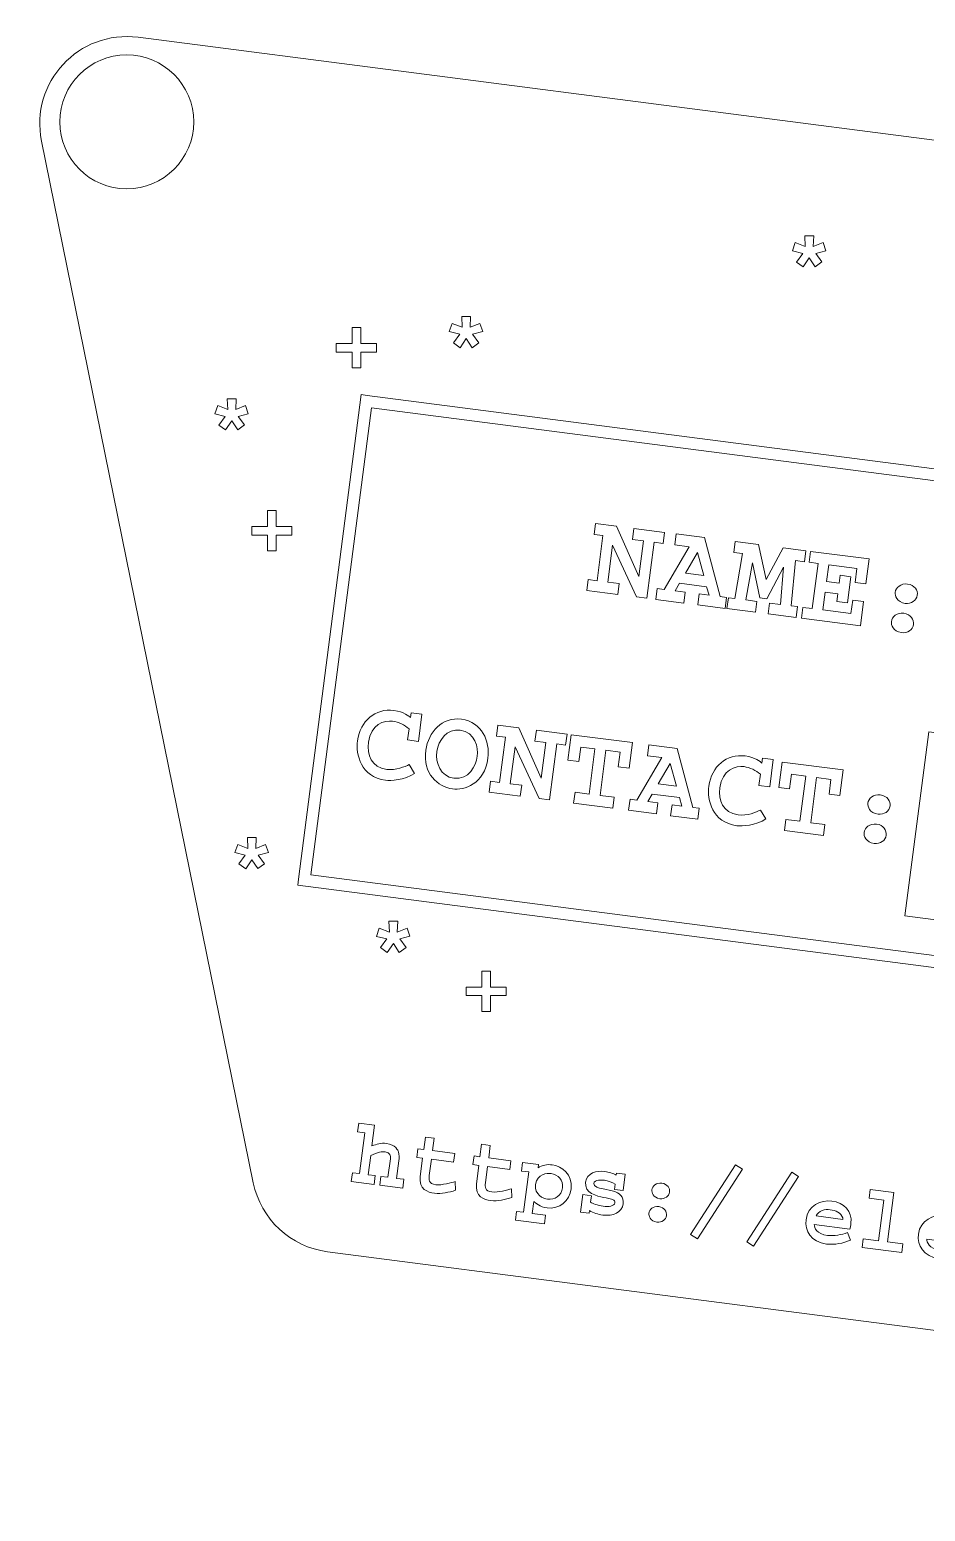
# Model space of a CAD drawing. Header units: millimetres. Extents: x 4.8 to 75.2, y -62.3 to -18.
# Drawn here: x 4.82 to 31.58, y -62.27 to -18 of the extents above; entities that cross this region are included whole.
import ezdxf

# ---------------------------------------------------------------- set-up
doc = ezdxf.new("R2010")
doc.units = ezdxf.units.MM
doc.header["$MEASUREMENT"] = 0
for name, color, linetype, lineweight in [('board', 7, 'Continuous', 0), ('metal', 7, 'Continuous', 0), ('white', 7, 'Continuous', 0)]:
    doc.layers.add(name, color=color, linetype=linetype, lineweight=lineweight)

# ---------------------------------------------------------------- blocks, each defined once
blk = doc.blocks.new('Block_0')
at = {"layer": 'white', "color": 250, "lineweight": 5, "true_color": 0x231f20}
for points, knots in [([(15.281, -52.521), (15.281, -52.521), (15.315, -52.261), (15.315, -52.261), (15.315, -52.261), (15.528, -52.288), (15.528, -52.288), (15.528, -52.288), (15.599, -51.74), (15.599, -51.74), (15.611, -51.648), (15.589, -51.551), (15.444, -51.532), (15.368, -51.522), (15.22, -51.529), (15.011, -51.641), (15.011, -51.641), (14.938, -52.212), (14.938, -52.212), (14.938, -52.212), (15.147, -52.239), (15.147, -52.239), (15.147, -52.239), (15.114, -52.499), (15.114, -52.499), (15.114, -52.499), (14.431, -52.411), (14.431, -52.411), (14.431, -52.411), (14.465, -52.151), (14.465, -52.151), (14.465, -52.151), (14.68, -52.179), (14.68, -52.179), (14.68, -52.179), (14.838, -50.962), (14.838, -50.962), (14.838, -50.962), (14.622, -50.934), (14.622, -50.934), (14.622, -50.934), (14.656, -50.674), (14.656, -50.674), (14.656, -50.674), (15.129, -50.735), (15.129, -50.735), (15.129, -50.735), (15.049, -51.353), (15.049, -51.353), (15.187, -51.297), (15.32, -51.254), (15.48, -51.275), (15.762, -51.311), (15.827, -51.493), (15.839, -51.532), (15.865, -51.615), (15.865, -51.703), (15.854, -51.793), (15.854, -51.793), (15.785, -52.322), (15.785, -52.322), (15.785, -52.322), (16.001, -52.349), (16.001, -52.349), (16.001, -52.349), (15.967, -52.61), (15.967, -52.61), (15.967, -52.61), (15.281, -52.521), (15.281, -52.521)], [0, 0, 0, 0, 1, 1, 1, 2, 2, 2, 3, 3, 3, 4, 4, 4, 5, 5, 5, 6, 6, 6, 7, 7, 7, 8, 8, 8, 9, 9, 9, 10, 10, 10, 11, 11, 11, 12, 12, 12, 13, 13, 13, 14, 14, 14, 15, 15, 15, 16, 16, 16, 17, 17, 17, 18, 18, 18, 19, 19, 19, 20, 20, 20, 21, 21, 21, 22, 22, 22, 23, 23, 23, 23]), ([(16.917, -52.766), (16.722, -52.741), (16.443, -52.648), (16.493, -52.265), (16.493, -52.265), (16.564, -51.717), (16.564, -51.717), (16.564, -51.717), (16.388, -51.694), (16.388, -51.694), (16.388, -51.694), (16.421, -51.434), (16.421, -51.434), (16.421, -51.434), (16.597, -51.457), (16.597, -51.457), (16.597, -51.457), (16.646, -51.085), (16.646, -51.085), (16.646, -51.085), (16.906, -51.118), (16.906, -51.118), (16.906, -51.118), (16.858, -51.49), (16.858, -51.49), (16.858, -51.49), (17.524, -51.576), (17.524, -51.576), (17.524, -51.576), (17.49, -51.837), (17.49, -51.837), (17.49, -51.837), (16.824, -51.75), (16.824, -51.75), (16.824, -51.75), (16.761, -52.237), (16.761, -52.237), (16.746, -52.357), (16.744, -52.482), (16.953, -52.509), (17.135, -52.533), (17.431, -52.446), (17.538, -52.415), (17.538, -52.415), (17.549, -52.677), (17.549, -52.677), (17.357, -52.732), (17.13, -52.794), (16.917, -52.766)], [0, 0, 0, 0, 1, 1, 1, 2, 2, 2, 3, 3, 3, 4, 4, 4, 5, 5, 5, 6, 6, 6, 7, 7, 7, 8, 8, 8, 9, 9, 9, 10, 10, 10, 11, 11, 11, 12, 12, 12, 13, 13, 13, 14, 14, 14, 15, 15, 15, 16, 16, 16, 16]), ([(18.597, -52.984), (18.401, -52.959), (18.123, -52.865), (18.172, -52.482), (18.172, -52.482), (18.243, -51.934), (18.243, -51.934), (18.243, -51.934), (18.067, -51.911), (18.067, -51.911), (18.067, -51.911), (18.101, -51.651), (18.101, -51.651), (18.101, -51.651), (18.277, -51.674), (18.277, -51.674), (18.277, -51.674), (18.325, -51.302), (18.325, -51.302), (18.325, -51.302), (18.585, -51.336), (18.585, -51.336), (18.585, -51.336), (18.537, -51.708), (18.537, -51.708), (18.537, -51.708), (19.203, -51.794), (19.203, -51.794), (19.203, -51.794), (19.169, -52.054), (19.169, -52.054), (19.169, -52.054), (18.504, -51.968), (18.504, -51.968), (18.504, -51.968), (18.441, -52.455), (18.441, -52.455), (18.425, -52.575), (18.423, -52.7), (18.633, -52.727), (18.814, -52.75), (19.11, -52.664), (19.217, -52.632), (19.217, -52.632), (19.228, -52.895), (19.228, -52.895), (19.036, -52.95), (18.81, -53.011), (18.597, -52.984)], [0, 0, 0, 0, 1, 1, 1, 2, 2, 2, 3, 3, 3, 4, 4, 4, 5, 5, 5, 6, 6, 6, 7, 7, 7, 8, 8, 8, 9, 9, 9, 10, 10, 10, 11, 11, 11, 12, 12, 12, 13, 13, 13, 14, 14, 14, 15, 15, 15, 16, 16, 16, 16]), ([(20.282, -53.202), (20.066, -53.174), (19.933, -53.057), (19.883, -53.008), (19.883, -53.008), (19.837, -53.366), (19.837, -53.366), (19.837, -53.366), (20.234, -53.418), (20.234, -53.418), (20.234, -53.418), (20.2, -53.678), (20.2, -53.678), (20.2, -53.678), (19.333, -53.565), (19.333, -53.565), (19.333, -53.565), (19.367, -53.306), (19.367, -53.306), (19.367, -53.306), (19.579, -53.333), (19.579, -53.333), (19.579, -53.333), (19.735, -52.13), (19.735, -52.13), (19.735, -52.13), (19.517, -52.102), (19.517, -52.102), (19.517, -52.102), (19.55, -51.842), (19.55, -51.842), (19.55, -51.842), (20.026, -51.903), (20.026, -51.903), (20.026, -51.903), (20.013, -52.001), (20.013, -52.001), (20.131, -51.925), (20.288, -51.897), (20.436, -51.916), (20.708, -51.952), (21.058, -52.193), (21.001, -52.633), (20.954, -52.993), (20.651, -53.25), (20.282, -53.202)], [0, 0, 0, 0, 1, 1, 1, 2, 2, 2, 3, 3, 3, 4, 4, 4, 5, 5, 5, 6, 6, 6, 7, 7, 7, 8, 8, 8, 9, 9, 9, 10, 10, 10, 11, 11, 11, 12, 12, 12, 13, 13, 13, 14, 14, 14, 15, 15, 15, 15]), ([(20.4, -52.177), (20.288, -52.162), (19.978, -52.178), (19.937, -52.5), (19.896, -52.814), (20.175, -52.927), (20.298, -52.942), (20.502, -52.969), (20.713, -52.837), (20.743, -52.605), (20.774, -52.362), (20.607, -52.203), (20.4, -52.177)], [0, 0, 0, 0, 1, 1, 1, 2, 2, 2, 3, 3, 3, 4, 4, 4, 4]), ([(21.942, -53.417), (21.799, -53.398), (21.661, -53.346), (21.547, -53.283), (21.547, -53.283), (21.536, -53.364), (21.536, -53.364), (21.536, -53.364), (21.279, -53.331), (21.279, -53.331), (21.279, -53.331), (21.347, -52.805), (21.347, -52.805), (21.347, -52.805), (21.604, -52.838), (21.604, -52.838), (21.604, -52.838), (21.579, -53.034), (21.579, -53.034), (21.645, -53.068), (21.776, -53.131), (21.961, -53.155), (22.109, -53.174), (22.292, -53.149), (22.304, -53.054), (22.308, -53.023), (22.303, -52.994), (22.275, -52.974), (22.194, -52.915), (22.069, -52.913), (21.97, -52.891), (21.776, -52.849), (21.388, -52.77), (21.432, -52.432), (21.468, -52.155), (21.761, -52.085), (22.005, -52.117), (22.128, -52.132), (22.253, -52.175), (22.349, -52.226), (22.349, -52.226), (22.357, -52.162), (22.357, -52.162), (22.357, -52.162), (22.614, -52.195), (22.614, -52.195), (22.614, -52.195), (22.551, -52.682), (22.551, -52.682), (22.551, -52.682), (22.294, -52.649), (22.294, -52.649), (22.294, -52.649), (22.314, -52.492), (22.314, -52.492), (22.228, -52.435), (22.108, -52.394), (21.993, -52.379), (21.931, -52.372), (21.692, -52.355), (21.677, -52.47), (21.664, -52.573), (21.849, -52.614), (21.916, -52.628), (21.916, -52.628), (22.262, -52.702), (22.262, -52.702), (22.439, -52.739), (22.58, -52.882), (22.553, -53.086), (22.521, -53.333), (22.252, -53.457), (21.942, -53.417)], [0, 0, 0, 0, 1, 1, 1, 2, 2, 2, 3, 3, 3, 4, 4, 4, 5, 5, 5, 6, 6, 6, 7, 7, 7, 8, 8, 8, 9, 9, 9, 10, 10, 10, 11, 11, 11, 12, 12, 12, 13, 13, 13, 14, 14, 14, 15, 15, 15, 16, 16, 16, 17, 17, 17, 18, 18, 18, 19, 19, 19, 20, 20, 20, 21, 21, 21, 22, 22, 22, 23, 23, 23, 24, 24, 24, 24]), ([(24.772, -54.128), (24.772, -54.128), (24.567, -53.996), (24.567, -53.996), (24.567, -53.996), (25.909, -51.917), (25.909, -51.917), (25.909, -51.917), (26.117, -52.048), (26.117, -52.048), (26.117, -52.048), (24.772, -54.128), (24.772, -54.128)], [0, 0, 0, 0, 1, 1, 1, 2, 2, 2, 3, 3, 3, 4, 4, 4, 4]), ([(26.452, -54.345), (26.452, -54.345), (26.247, -54.213), (26.247, -54.213), (26.247, -54.213), (27.588, -52.134), (27.588, -52.134), (27.588, -52.134), (27.796, -52.266), (27.796, -52.266), (27.796, -52.266), (26.452, -54.345), (26.452, -54.345)], [0, 0, 0, 0, 1, 1, 1, 2, 2, 2, 3, 3, 3, 4, 4, 4, 4]), ([(23.653, -52.927), (23.451, -52.901), (23.401, -52.738), (23.411, -52.665), (23.426, -52.548), (23.545, -52.444), (23.707, -52.465), (23.88, -52.487), (23.954, -52.622), (23.94, -52.731), (23.923, -52.857), (23.798, -52.946), (23.653, -52.927)], [0, 0, 0, 0, 1, 1, 1, 2, 2, 2, 3, 3, 3, 4, 4, 4, 4]), ([(29.69, -54.386), (29.69, -54.386), (29.724, -54.125), (29.724, -54.125), (29.724, -54.125), (30.186, -54.185), (30.186, -54.185), (30.186, -54.185), (30.343, -52.969), (30.343, -52.969), (30.343, -52.969), (29.901, -52.911), (29.901, -52.911), (29.901, -52.911), (29.935, -52.651), (29.935, -52.651), (29.935, -52.651), (30.637, -52.742), (30.637, -52.742), (30.637, -52.742), (30.446, -54.219), (30.446, -54.219), (30.446, -54.219), (30.91, -54.279), (30.91, -54.279), (30.91, -54.279), (30.877, -54.539), (30.877, -54.539), (30.877, -54.539), (29.69, -54.386), (29.69, -54.386)], [0, 0, 0, 0, 1, 1, 1, 2, 2, 2, 3, 3, 3, 4, 4, 4, 5, 5, 5, 6, 6, 6, 7, 7, 7, 8, 8, 8, 9, 9, 9, 10, 10, 10, 10]), ([(28.628, -54.282), (28.169, -54.223), (27.973, -53.887), (28.016, -53.557), (28.072, -53.127), (28.467, -52.956), (28.788, -52.998), (29.141, -53.043), (29.405, -53.313), (29.36, -53.654), (29.353, -53.713), (29.335, -53.81), (29.328, -53.838), (29.328, -53.838), (28.262, -53.7), (28.262, -53.7), (28.264, -53.797), (28.331, -53.982), (28.661, -54.025), (28.865, -54.051), (29.071, -54.004), (29.252, -53.939), (29.252, -53.939), (29.342, -54.167), (29.342, -54.167), (29.129, -54.259), (28.871, -54.314), (28.628, -54.282)], [0, 0, 0, 0, 1, 1, 1, 2, 2, 2, 3, 3, 3, 4, 4, 4, 5, 5, 5, 6, 6, 6, 7, 7, 7, 8, 8, 8, 9, 9, 9, 9]), ([(23.562, -53.627), (23.361, -53.6), (23.311, -53.438), (23.32, -53.365), (23.335, -53.247), (23.454, -53.143), (23.616, -53.164), (23.789, -53.186), (23.863, -53.321), (23.849, -53.431), (23.833, -53.556), (23.708, -53.645), (23.562, -53.627)], [0, 0, 0, 0, 1, 1, 1, 2, 2, 2, 3, 3, 3, 4, 4, 4, 4]), ([(29.113, -53.503), (29.06, -53.34), (28.897, -53.276), (28.74, -53.256), (28.578, -53.235), (28.393, -53.288), (28.316, -53.443), (28.316, -53.443), (29.118, -53.547), (29.118, -53.547), (29.118, -53.547), (29.113, -53.503), (29.113, -53.503)], [0, 0, 0, 0, 1, 1, 1, 2, 2, 2, 3, 3, 3, 4, 4, 4, 4]), ([(31.987, -54.717), (31.528, -54.657), (31.332, -54.322), (31.374, -53.992), (31.43, -53.561), (31.825, -53.39), (32.147, -53.432), (32.499, -53.478), (32.763, -53.748), (32.719, -54.089), (32.711, -54.148), (32.693, -54.245), (32.686, -54.273), (32.686, -54.273), (31.621, -54.135), (31.621, -54.135), (31.623, -54.232), (31.69, -54.417), (32.02, -54.459), (32.224, -54.486), (32.429, -54.439), (32.611, -54.374), (32.611, -54.374), (32.701, -54.602), (32.701, -54.602), (32.487, -54.693), (32.23, -54.748), (31.987, -54.717)], [0, 0, 0, 0, 1, 1, 1, 2, 2, 2, 3, 3, 3, 4, 4, 4, 5, 5, 5, 6, 6, 6, 7, 7, 7, 8, 8, 8, 9, 9, 9, 9])]:
    blk.add_open_spline(points, degree=3, knots=knots, dxfattribs=at)
blk = doc.blocks.new('Block_1')
at = {"layer": 'white', "color": 250, "lineweight": 5, "true_color": 0x231f20}
for points, knots in [([(23.481, -33.315), (23.481, -33.315), (23.264, -34.99), (23.264, -34.99), (23.264, -34.99), (22.956, -34.951), (22.956, -34.951), (22.956, -34.951), (22.239, -33.407), (22.239, -33.407), (22.239, -33.407), (22.097, -34.509), (22.097, -34.509), (22.097, -34.509), (22.436, -34.552), (22.436, -34.552), (22.436, -34.552), (22.393, -34.878), (22.393, -34.878), (22.393, -34.878), (21.467, -34.758), (21.467, -34.758), (21.467, -34.758), (21.509, -34.433), (21.509, -34.433), (21.509, -34.433), (21.775, -34.467), (21.775, -34.467), (21.775, -34.467), (21.949, -33.117), (21.949, -33.117), (21.949, -33.117), (21.683, -33.083), (21.683, -33.083), (21.683, -33.083), (21.726, -32.758), (21.726, -32.758), (21.726, -32.758), (22.351, -32.839), (22.351, -32.839), (22.351, -32.839), (23.022, -34.337), (23.022, -34.337), (23.022, -34.337), (23.159, -33.274), (23.159, -33.274), (23.159, -33.274), (22.834, -33.232), (22.834, -33.232), (22.834, -33.232), (22.876, -32.906), (22.876, -32.906), (22.876, -32.906), (23.792, -33.025), (23.792, -33.025), (23.792, -33.025), (23.75, -33.35), (23.75, -33.35), (23.75, -33.35), (23.481, -33.315), (23.481, -33.315)], [0, 0, 0, 0, 1, 1, 1, 2, 2, 2, 3, 3, 3, 4, 4, 4, 5, 5, 5, 6, 6, 6, 7, 7, 7, 8, 8, 8, 9, 9, 9, 10, 10, 10, 11, 11, 11, 12, 12, 12, 13, 13, 13, 14, 14, 14, 15, 15, 15, 16, 16, 16, 17, 17, 17, 18, 18, 18, 19, 19, 19, 20, 20, 20, 20]), ([(24.786, -35.187), (24.786, -35.187), (24.828, -34.862), (24.828, -34.862), (24.828, -34.862), (25.119, -34.9), (25.119, -34.9), (25.119, -34.9), (25.048, -34.649), (25.048, -34.649), (25.048, -34.649), (24.237, -34.544), (24.237, -34.544), (24.237, -34.544), (24.105, -34.768), (24.105, -34.768), (24.105, -34.768), (24.405, -34.807), (24.405, -34.807), (24.405, -34.807), (24.363, -35.133), (24.363, -35.133), (24.363, -35.133), (23.531, -35.025), (23.531, -35.025), (23.531, -35.025), (23.573, -34.7), (23.573, -34.7), (23.573, -34.7), (23.779, -34.726), (23.779, -34.726), (23.779, -34.726), (24.524, -33.45), (24.524, -33.45), (24.524, -33.45), (24.094, -33.395), (24.094, -33.395), (24.094, -33.395), (24.136, -33.069), (24.136, -33.069), (24.136, -33.069), (24.979, -33.179), (24.979, -33.179), (24.979, -33.179), (25.448, -34.942), (25.448, -34.942), (25.448, -34.942), (25.643, -34.968), (25.643, -34.968), (25.643, -34.968), (25.601, -35.293), (25.601, -35.293), (25.601, -35.293), (24.786, -35.187), (24.786, -35.187)], [0, 0, 0, 0, 1, 1, 1, 2, 2, 2, 3, 3, 3, 4, 4, 4, 5, 5, 5, 6, 6, 6, 7, 7, 7, 8, 8, 8, 9, 9, 9, 10, 10, 10, 11, 11, 11, 12, 12, 12, 13, 13, 13, 14, 14, 14, 15, 15, 15, 16, 16, 16, 17, 17, 17, 18, 18, 18, 18]), ([(24.772, -33.625), (24.772, -33.625), (24.416, -34.236), (24.416, -34.236), (24.416, -34.236), (24.961, -34.306), (24.961, -34.306), (24.961, -34.306), (24.772, -33.625), (24.772, -33.625)], [0, 0, 0, 0, 1, 1, 1, 2, 2, 2, 3, 3, 3, 3]), ([(27.7, -33.861), (27.7, -33.861), (27.574, -35.218), (27.574, -35.218), (27.574, -35.218), (27.76, -35.241), (27.76, -35.241), (27.76, -35.241), (27.718, -35.567), (27.718, -35.567), (27.718, -35.567), (26.886, -35.459), (26.886, -35.459), (26.886, -35.459), (26.928, -35.134), (26.928, -35.134), (26.928, -35.134), (27.253, -35.176), (27.253, -35.176), (27.253, -35.176), (27.343, -34.064), (27.343, -34.064), (27.343, -34.064), (26.849, -35.003), (26.849, -35.003), (26.849, -35.003), (26.639, -34.976), (26.639, -34.976), (26.639, -34.976), (26.415, -33.933), (26.415, -33.933), (26.415, -33.933), (26.214, -35.042), (26.214, -35.042), (26.214, -35.042), (26.547, -35.085), (26.547, -35.085), (26.547, -35.085), (26.505, -35.41), (26.505, -35.41), (26.505, -35.41), (25.655, -35.3), (25.655, -35.3), (25.655, -35.3), (25.697, -34.974), (25.697, -34.974), (25.697, -34.974), (25.889, -34.999), (25.889, -34.999), (25.889, -34.999), (26.12, -33.657), (26.12, -33.657), (26.12, -33.657), (25.858, -33.623), (25.858, -33.623), (25.858, -33.623), (25.9, -33.298), (25.9, -33.298), (25.9, -33.298), (26.595, -33.388), (26.595, -33.388), (26.595, -33.388), (26.827, -34.431), (26.827, -34.431), (26.827, -34.431), (27.333, -33.483), (27.333, -33.483), (27.333, -33.483), (28.015, -33.572), (28.015, -33.572), (28.015, -33.572), (27.973, -33.897), (27.973, -33.897), (27.973, -33.897), (27.7, -33.861), (27.7, -33.861)], [0, 0, 0, 0, 1, 1, 1, 2, 2, 2, 3, 3, 3, 4, 4, 4, 5, 5, 5, 6, 6, 6, 7, 7, 7, 8, 8, 8, 9, 9, 9, 10, 10, 10, 11, 11, 11, 12, 12, 12, 13, 13, 13, 14, 14, 14, 15, 15, 15, 16, 16, 16, 17, 17, 17, 18, 18, 18, 19, 19, 19, 20, 20, 20, 21, 21, 21, 22, 22, 22, 23, 23, 23, 24, 24, 24, 25, 25, 25, 25]), ([(27.883, -35.588), (27.883, -35.588), (27.925, -35.263), (27.925, -35.263), (27.925, -35.263), (28.202, -35.299), (28.202, -35.299), (28.202, -35.299), (28.376, -33.949), (28.376, -33.949), (28.376, -33.949), (28.107, -33.914), (28.107, -33.914), (28.107, -33.914), (28.15, -33.589), (28.15, -33.589), (28.15, -33.589), (29.901, -33.816), (29.901, -33.816), (29.901, -33.816), (29.805, -34.557), (29.805, -34.557), (29.805, -34.557), (29.48, -34.515), (29.48, -34.515), (29.48, -34.515), (29.533, -34.099), (29.533, -34.099), (29.533, -34.099), (28.698, -33.991), (28.698, -33.991), (28.698, -33.991), (28.633, -34.487), (28.633, -34.487), (28.633, -34.487), (29.004, -34.535), (29.004, -34.535), (29.004, -34.535), (29.034, -34.304), (29.034, -34.304), (29.034, -34.304), (29.359, -34.347), (29.359, -34.347), (29.359, -34.347), (29.258, -35.13), (29.258, -35.13), (29.258, -35.13), (28.933, -35.087), (28.933, -35.087), (28.933, -35.087), (28.963, -34.857), (28.963, -34.857), (28.963, -34.857), (28.592, -34.809), (28.592, -34.809), (28.592, -34.809), (28.523, -35.34), (28.523, -35.34), (28.523, -35.34), (29.359, -35.449), (29.359, -35.449), (29.359, -35.449), (29.411, -35.043), (29.411, -35.043), (29.411, -35.043), (29.736, -35.085), (29.736, -35.085), (29.736, -35.085), (29.642, -35.816), (29.642, -35.816), (29.642, -35.816), (27.883, -35.588), (27.883, -35.588)], [0, 0, 0, 0, 1, 1, 1, 2, 2, 2, 3, 3, 3, 4, 4, 4, 5, 5, 5, 6, 6, 6, 7, 7, 7, 8, 8, 8, 9, 9, 9, 10, 10, 10, 11, 11, 11, 12, 12, 12, 13, 13, 13, 14, 14, 14, 15, 15, 15, 16, 16, 16, 17, 17, 17, 18, 18, 18, 19, 19, 19, 20, 20, 20, 21, 21, 21, 22, 22, 22, 23, 23, 23, 24, 24, 24, 24]), ([(30.981, -35.143), (30.73, -35.11), (30.668, -34.907), (30.679, -34.816), (30.698, -34.669), (30.847, -34.539), (31.05, -34.565), (31.266, -34.593), (31.358, -34.762), (31.341, -34.898), (31.32, -35.055), (31.163, -35.166), (30.981, -35.143)], [0, 0, 0, 0, 1, 1, 1, 2, 2, 2, 3, 3, 3, 4, 4, 4, 4]), ([(30.868, -36.017), (30.617, -35.985), (30.554, -35.781), (30.566, -35.69), (30.585, -35.543), (30.734, -35.413), (30.937, -35.44), (31.153, -35.467), (31.245, -35.636), (31.228, -35.772), (31.207, -35.929), (31.05, -36.041), (30.868, -36.017)], [0, 0, 0, 0, 1, 1, 1, 2, 2, 2, 3, 3, 3, 4, 4, 4, 4]), ([(15.458, -40.426), (14.71, -40.329), (14.566, -39.649), (14.618, -39.247), (14.695, -38.652), (15.154, -38.271), (15.706, -38.342), (15.996, -38.38), (16.16, -38.515), (16.201, -38.556), (16.201, -38.556), (16.22, -38.409), (16.22, -38.409), (16.22, -38.409), (16.542, -38.451), (16.542, -38.451), (16.542, -38.451), (16.436, -39.265), (16.436, -39.265), (16.436, -39.265), (16.115, -39.224), (16.115, -39.224), (16.115, -39.224), (16.158, -38.892), (16.158, -38.892), (16.02, -38.777), (15.851, -38.685), (15.668, -38.661), (15.42, -38.629), (15.013, -38.758), (14.943, -39.292), (14.896, -39.659), (15.034, -40.044), (15.489, -40.103), (15.769, -40.139), (16.036, -40.021), (16.159, -39.958), (16.159, -39.958), (16.323, -40.221), (16.323, -40.221), (16.026, -40.428), (15.594, -40.443), (15.458, -40.426)], [0, 0, 0, 0, 1, 1, 1, 2, 2, 2, 3, 3, 3, 4, 4, 4, 5, 5, 5, 6, 6, 6, 7, 7, 7, 8, 8, 8, 9, 9, 9, 10, 10, 10, 11, 11, 11, 12, 12, 12, 13, 13, 13, 14, 14, 14, 14]), ([(17.455, -40.684), (17.008, -40.626), (16.568, -40.232), (16.659, -39.532), (16.729, -38.99), (17.145, -38.528), (17.725, -38.604), (18.34, -38.683), (18.577, -39.272), (18.513, -39.765), (18.411, -40.552), (17.802, -40.729), (17.455, -40.684)], [0, 0, 0, 0, 1, 1, 1, 2, 2, 2, 3, 3, 3, 4, 4, 4, 4]), ([(17.683, -38.929), (17.284, -38.877), (17.032, -39.236), (16.989, -39.564), (16.943, -39.914), (17.095, -40.314), (17.497, -40.366), (17.944, -40.424), (18.159, -40), (18.197, -39.71), (18.229, -39.462), (18.141, -38.988), (17.683, -38.929)], [0, 0, 0, 0, 1, 1, 1, 2, 2, 2, 3, 3, 3, 4, 4, 4, 4]), ([(20.568, -39.341), (20.568, -39.341), (20.351, -41.016), (20.351, -41.016), (20.351, -41.016), (20.043, -40.976), (20.043, -40.976), (20.043, -40.976), (19.325, -39.433), (19.325, -39.433), (19.325, -39.433), (19.183, -40.534), (19.183, -40.534), (19.183, -40.534), (19.522, -40.578), (19.522, -40.578), (19.522, -40.578), (19.48, -40.904), (19.48, -40.904), (19.48, -40.904), (18.553, -40.784), (18.553, -40.784), (18.553, -40.784), (18.595, -40.458), (18.595, -40.458), (18.595, -40.458), (18.861, -40.493), (18.861, -40.493), (18.861, -40.493), (19.036, -39.143), (19.036, -39.143), (19.036, -39.143), (18.77, -39.109), (18.77, -39.109), (18.77, -39.109), (18.812, -38.783), (18.812, -38.783), (18.812, -38.783), (19.438, -38.865), (19.438, -38.865), (19.438, -38.865), (20.108, -40.363), (20.108, -40.363), (20.108, -40.363), (20.245, -39.3), (20.245, -39.3), (20.245, -39.3), (19.92, -39.258), (19.92, -39.258), (19.92, -39.258), (19.962, -38.933), (19.962, -38.933), (19.962, -38.933), (20.878, -39.051), (20.878, -39.051), (20.878, -39.051), (20.836, -39.376), (20.836, -39.376), (20.836, -39.376), (20.568, -39.341), (20.568, -39.341)], [0, 0, 0, 0, 1, 1, 1, 2, 2, 2, 3, 3, 3, 4, 4, 4, 5, 5, 5, 6, 6, 6, 7, 7, 7, 8, 8, 8, 9, 9, 9, 10, 10, 10, 11, 11, 11, 12, 12, 12, 13, 13, 13, 14, 14, 14, 15, 15, 15, 16, 16, 16, 17, 17, 17, 18, 18, 18, 19, 19, 19, 20, 20, 20, 20]), ([(22.407, -40.024), (22.407, -40.024), (22.464, -39.587), (22.464, -39.587), (22.464, -39.587), (22.037, -39.532), (22.037, -39.532), (22.037, -39.532), (21.862, -40.881), (21.862, -40.881), (21.862, -40.881), (22.285, -40.936), (22.285, -40.936), (22.285, -40.936), (22.243, -41.261), (22.243, -41.261), (22.243, -41.261), (21.075, -41.11), (21.075, -41.11), (21.075, -41.11), (21.117, -40.785), (21.117, -40.785), (21.117, -40.785), (21.537, -40.839), (21.537, -40.839), (21.537, -40.839), (21.712, -39.49), (21.712, -39.49), (21.712, -39.49), (21.285, -39.434), (21.285, -39.434), (21.285, -39.434), (21.228, -39.871), (21.228, -39.871), (21.228, -39.871), (20.903, -39.829), (20.903, -39.829), (20.903, -39.829), (21.002, -39.067), (21.002, -39.067), (21.002, -39.067), (22.831, -39.304), (22.831, -39.304), (22.831, -39.304), (22.732, -40.066), (22.732, -40.066), (22.732, -40.066), (22.407, -40.024), (22.407, -40.024)], [0, 0, 0, 0, 1, 1, 1, 2, 2, 2, 3, 3, 3, 4, 4, 4, 5, 5, 5, 6, 6, 6, 7, 7, 7, 8, 8, 8, 9, 9, 9, 10, 10, 10, 11, 11, 11, 12, 12, 12, 13, 13, 13, 14, 14, 14, 15, 15, 15, 16, 16, 16, 16]), ([(23.972, -41.485), (23.972, -41.485), (24.014, -41.159), (24.014, -41.159), (24.014, -41.159), (24.304, -41.197), (24.304, -41.197), (24.304, -41.197), (24.233, -40.946), (24.233, -40.946), (24.233, -40.946), (23.422, -40.841), (23.422, -40.841), (23.422, -40.841), (23.29, -41.066), (23.29, -41.066), (23.29, -41.066), (23.591, -41.105), (23.591, -41.105), (23.591, -41.105), (23.549, -41.43), (23.549, -41.43), (23.549, -41.43), (22.716, -41.322), (22.716, -41.322), (22.716, -41.322), (22.759, -40.997), (22.759, -40.997), (22.759, -40.997), (22.965, -41.024), (22.965, -41.024), (22.965, -41.024), (23.709, -39.748), (23.709, -39.748), (23.709, -39.748), (23.28, -39.693), (23.28, -39.693), (23.28, -39.693), (23.322, -39.367), (23.322, -39.367), (23.322, -39.367), (24.164, -39.476), (24.164, -39.476), (24.164, -39.476), (24.633, -41.24), (24.633, -41.24), (24.633, -41.24), (24.828, -41.265), (24.828, -41.265), (24.828, -41.265), (24.786, -41.59), (24.786, -41.59), (24.786, -41.59), (23.972, -41.485), (23.972, -41.485)], [0, 0, 0, 0, 1, 1, 1, 2, 2, 2, 3, 3, 3, 4, 4, 4, 5, 5, 5, 6, 6, 6, 7, 7, 7, 8, 8, 8, 9, 9, 9, 10, 10, 10, 11, 11, 11, 12, 12, 12, 13, 13, 13, 14, 14, 14, 15, 15, 15, 16, 16, 16, 17, 17, 17, 18, 18, 18, 18]), ([(25.954, -41.784), (25.205, -41.687), (25.062, -41.007), (25.114, -40.605), (25.191, -40.011), (25.649, -39.629), (26.202, -39.701), (26.492, -39.738), (26.656, -39.873), (26.697, -39.914), (26.697, -39.914), (26.716, -39.767), (26.716, -39.767), (26.716, -39.767), (27.037, -39.809), (27.037, -39.809), (27.037, -39.809), (26.932, -40.624), (26.932, -40.624), (26.932, -40.624), (26.611, -40.582), (26.611, -40.582), (26.611, -40.582), (26.654, -40.25), (26.654, -40.25), (26.515, -40.136), (26.346, -40.043), (26.164, -40.019), (25.916, -39.987), (25.509, -40.116), (25.439, -40.651), (25.391, -41.018), (25.53, -41.402), (25.985, -41.461), (26.264, -41.497), (26.532, -41.379), (26.654, -41.317), (26.654, -41.317), (26.819, -41.58), (26.819, -41.58), (26.522, -41.786), (26.09, -41.802), (25.954, -41.784)], [0, 0, 0, 0, 1, 1, 1, 2, 2, 2, 3, 3, 3, 4, 4, 4, 5, 5, 5, 6, 6, 6, 7, 7, 7, 8, 8, 8, 9, 9, 9, 10, 10, 10, 11, 11, 11, 12, 12, 12, 13, 13, 13, 14, 14, 14, 14]), ([(23.957, -39.922), (23.957, -39.922), (23.601, -40.533), (23.601, -40.533), (23.601, -40.533), (24.146, -40.604), (24.146, -40.604), (24.146, -40.604), (23.957, -39.922), (23.957, -39.922)], [0, 0, 0, 0, 1, 1, 1, 2, 2, 2, 3, 3, 3, 3]), ([(28.704, -40.839), (28.704, -40.839), (28.761, -40.402), (28.761, -40.402), (28.761, -40.402), (28.334, -40.347), (28.334, -40.347), (28.334, -40.347), (28.16, -41.696), (28.16, -41.696), (28.16, -41.696), (28.582, -41.751), (28.582, -41.751), (28.582, -41.751), (28.54, -42.076), (28.54, -42.076), (28.54, -42.076), (27.373, -41.925), (27.373, -41.925), (27.373, -41.925), (27.415, -41.6), (27.415, -41.6), (27.415, -41.6), (27.834, -41.654), (27.834, -41.654), (27.834, -41.654), (28.009, -40.304), (28.009, -40.304), (28.009, -40.304), (27.582, -40.249), (27.582, -40.249), (27.582, -40.249), (27.526, -40.686), (27.526, -40.686), (27.526, -40.686), (27.2, -40.644), (27.2, -40.644), (27.2, -40.644), (27.299, -39.882), (27.299, -39.882), (27.299, -39.882), (29.128, -40.119), (29.128, -40.119), (29.128, -40.119), (29.029, -40.881), (29.029, -40.881), (29.029, -40.881), (28.704, -40.839), (28.704, -40.839)], [0, 0, 0, 0, 1, 1, 1, 2, 2, 2, 3, 3, 3, 4, 4, 4, 5, 5, 5, 6, 6, 6, 7, 7, 7, 8, 8, 8, 9, 9, 9, 10, 10, 10, 11, 11, 11, 12, 12, 12, 13, 13, 13, 14, 14, 14, 15, 15, 15, 16, 16, 16, 16]), ([(30.167, -41.44), (29.915, -41.408), (29.852, -41.204), (29.865, -41.113), (29.883, -40.967), (30.032, -40.836), (30.235, -40.863), (30.451, -40.891), (30.543, -41.059), (30.526, -41.195), (30.505, -41.353), (30.349, -41.464), (30.167, -41.44)], [0, 0, 0, 0, 1, 1, 1, 2, 2, 2, 3, 3, 3, 4, 4, 4, 4]), ([(30.053, -42.315), (29.802, -42.282), (29.739, -42.079), (29.751, -41.988), (29.77, -41.841), (29.919, -41.71), (30.122, -41.737), (30.338, -41.765), (30.43, -41.933), (30.413, -42.07), (30.392, -42.227), (30.235, -42.338), (30.053, -42.315)], [0, 0, 0, 0, 1, 1, 1, 2, 2, 2, 3, 3, 3, 4, 4, 4, 4])]:
    blk.add_open_spline(points, degree=3, knots=knots, dxfattribs=at)

msp = doc.modelspace()

# ---------------------------------------------------------------- linework, layer by layer
at = {"layer": 'board', "color": 250, "lineweight": 5, "true_color": 0x231f20}
msp.add_open_spline([(13.722, -54.512), (13.722, -54.512), (71.927, -62.039), (71.927, -62.039), (73.697, -62.268), (75.168, -60.688), (74.812, -58.939), (74.812, -58.939), (68.485, -27.823), (68.485, -27.823), (68.263, -26.732), (67.372, -25.903), (66.268, -25.76), (66.268, -25.76), (8.063, -18.232), (8.063, -18.232), (6.293, -18.003), (4.823, -19.583), (5.179, -21.332), (5.179, -21.332), (11.505, -52.449), (11.505, -52.449), (11.727, -53.54), (12.618, -54.369), (13.722, -54.512)], degree=3, knots=[0, 0, 0, 0, 1, 1, 1, 2, 2, 2, 3, 3, 3, 4, 4, 4, 5, 5, 5, 6, 6, 6, 7, 7, 7, 8, 8, 8, 8], dxfattribs=at)
at = {"layer": 'metal', "color": 250, "lineweight": 5, "true_color": 0x231f20}
msp.add_circle((7.724, -20.758), 2, dxfattribs=at)
for points, knots in [([(28.306, -24.69), (28.306, -24.69), (28.493, -24.944), (28.493, -24.944), (28.493, -24.944), (28.292, -25.092), (28.292, -25.092), (28.292, -25.092), (28.113, -24.823), (28.113, -24.823), (28.113, -24.823), (27.931, -25.094), (27.931, -25.094), (27.931, -25.094), (27.73, -24.946), (27.73, -24.946), (27.73, -24.946), (27.919, -24.69), (27.919, -24.69), (27.919, -24.69), (27.609, -24.61), (27.609, -24.61), (27.609, -24.61), (27.694, -24.365), (27.694, -24.365), (27.694, -24.365), (27.994, -24.484), (27.994, -24.484), (27.994, -24.484), (27.979, -24.159), (27.979, -24.159), (27.979, -24.159), (28.246, -24.159), (28.246, -24.159), (28.246, -24.159), (28.231, -24.484), (28.231, -24.484), (28.231, -24.484), (28.527, -24.365), (28.527, -24.365), (28.527, -24.365), (28.609, -24.607), (28.609, -24.607), (28.609, -24.607), (28.306, -24.69), (28.306, -24.69)], [0, 0, 0, 0, 1, 1, 1, 2, 2, 2, 3, 3, 3, 4, 4, 4, 5, 5, 5, 6, 6, 6, 7, 7, 7, 8, 8, 8, 9, 9, 9, 10, 10, 10, 11, 11, 11, 12, 12, 12, 13, 13, 13, 14, 14, 14, 15, 15, 15, 15]), ([(14.713, -27.635), (14.713, -27.635), (14.713, -28.109), (14.713, -28.109), (14.713, -28.109), (14.455, -28.109), (14.455, -28.109), (14.455, -28.109), (14.455, -27.635), (14.455, -27.635), (14.455, -27.635), (13.984, -27.635), (13.984, -27.635), (13.984, -27.635), (13.984, -27.377), (13.984, -27.377), (13.984, -27.377), (14.455, -27.377), (14.455, -27.377), (14.455, -27.377), (14.455, -26.903), (14.455, -26.903), (14.455, -26.903), (14.713, -26.903), (14.713, -26.903), (14.713, -26.903), (14.713, -27.377), (14.713, -27.377), (14.713, -27.377), (15.184, -27.377), (15.184, -27.377), (15.184, -27.377), (15.184, -27.635), (15.184, -27.635), (15.184, -27.635), (14.713, -27.635), (14.713, -27.635)], [0, 0, 0, 0, 1, 1, 1, 2, 2, 2, 3, 3, 3, 4, 4, 4, 5, 5, 5, 6, 6, 6, 7, 7, 7, 8, 8, 8, 9, 9, 9, 10, 10, 10, 11, 11, 11, 12, 12, 12, 12]), ([(18.057, -27.102), (18.057, -27.102), (18.244, -27.356), (18.244, -27.356), (18.244, -27.356), (18.043, -27.504), (18.043, -27.504), (18.043, -27.504), (17.863, -27.235), (17.863, -27.235), (17.863, -27.235), (17.682, -27.506), (17.682, -27.506), (17.682, -27.506), (17.481, -27.358), (17.481, -27.358), (17.481, -27.358), (17.67, -27.102), (17.67, -27.102), (17.67, -27.102), (17.36, -27.022), (17.36, -27.022), (17.36, -27.022), (17.444, -26.777), (17.444, -26.777), (17.444, -26.777), (17.745, -26.896), (17.745, -26.896), (17.745, -26.896), (17.73, -26.572), (17.73, -26.572), (17.73, -26.572), (17.996, -26.572), (17.996, -26.572), (17.996, -26.572), (17.982, -26.896), (17.982, -26.896), (17.982, -26.896), (18.277, -26.777), (18.277, -26.777), (18.277, -26.777), (18.36, -27.019), (18.36, -27.019), (18.36, -27.019), (18.057, -27.102), (18.057, -27.102)], [0, 0, 0, 0, 1, 1, 1, 2, 2, 2, 3, 3, 3, 4, 4, 4, 5, 5, 5, 6, 6, 6, 7, 7, 7, 8, 8, 8, 9, 9, 9, 10, 10, 10, 11, 11, 11, 12, 12, 12, 13, 13, 13, 14, 14, 14, 15, 15, 15, 15]), ([(11.054, -29.559), (11.054, -29.559), (11.24, -29.813), (11.24, -29.813), (11.24, -29.813), (11.039, -29.961), (11.039, -29.961), (11.039, -29.961), (10.86, -29.692), (10.86, -29.692), (10.86, -29.692), (10.679, -29.963), (10.679, -29.963), (10.679, -29.963), (10.477, -29.816), (10.477, -29.816), (10.477, -29.816), (10.666, -29.559), (10.666, -29.559), (10.666, -29.559), (10.356, -29.479), (10.356, -29.479), (10.356, -29.479), (10.441, -29.235), (10.441, -29.235), (10.441, -29.235), (10.741, -29.353), (10.741, -29.353), (10.741, -29.353), (10.727, -29.029), (10.727, -29.029), (10.727, -29.029), (10.993, -29.029), (10.993, -29.029), (10.993, -29.029), (10.979, -29.353), (10.979, -29.353), (10.979, -29.353), (11.274, -29.235), (11.274, -29.235), (11.274, -29.235), (11.356, -29.477), (11.356, -29.477), (11.356, -29.477), (11.054, -29.559), (11.054, -29.559)], [0, 0, 0, 0, 1, 1, 1, 2, 2, 2, 3, 3, 3, 4, 4, 4, 5, 5, 5, 6, 6, 6, 7, 7, 7, 8, 8, 8, 9, 9, 9, 10, 10, 10, 11, 11, 11, 12, 12, 12, 13, 13, 13, 14, 14, 14, 15, 15, 15, 15]), ([(65.16, -50.331), (65.16, -50.331), (64.984, -50.308), (64.984, -50.308), (64.984, -50.308), (12.831, -43.558), (12.831, -43.558), (12.831, -43.558), (12.853, -43.383), (12.853, -43.383), (12.853, -43.383), (14.727, -28.905), (14.727, -28.905), (14.727, -28.905), (14.902, -28.928), (14.902, -28.928), (14.902, -28.928), (67.056, -35.678), (67.056, -35.678), (67.056, -35.678), (67.034, -35.853), (67.034, -35.853), (67.034, -35.853), (65.16, -50.331), (65.16, -50.331)], [0, 0, 0, 0, 1, 1, 1, 2, 2, 2, 3, 3, 3, 4, 4, 4, 5, 5, 5, 6, 6, 6, 7, 7, 7, 8, 8, 8, 8]), ([(13.226, -43.253), (13.226, -43.253), (64.855, -49.936), (64.855, -49.936), (64.855, -49.936), (66.661, -35.983), (66.661, -35.983), (66.661, -35.983), (15.032, -29.3), (15.032, -29.3), (15.032, -29.3), (13.226, -43.253), (13.226, -43.253)], [0, 0, 0, 0, 1, 1, 1, 2, 2, 2, 3, 3, 3, 4, 4, 4, 4]), ([(12.185, -33.102), (12.185, -33.102), (12.185, -33.576), (12.185, -33.576), (12.185, -33.576), (11.927, -33.576), (11.927, -33.576), (11.927, -33.576), (11.927, -33.102), (11.927, -33.102), (11.927, -33.102), (11.456, -33.102), (11.456, -33.102), (11.456, -33.102), (11.456, -32.844), (11.456, -32.844), (11.456, -32.844), (11.927, -32.844), (11.927, -32.844), (11.927, -32.844), (11.927, -32.371), (11.927, -32.371), (11.927, -32.371), (12.185, -32.371), (12.185, -32.371), (12.185, -32.371), (12.185, -32.844), (12.185, -32.844), (12.185, -32.844), (12.656, -32.844), (12.656, -32.844), (12.656, -32.844), (12.656, -33.102), (12.656, -33.102), (12.656, -33.102), (12.185, -33.102), (12.185, -33.102)], [0, 0, 0, 0, 1, 1, 1, 2, 2, 2, 3, 3, 3, 4, 4, 4, 5, 5, 5, 6, 6, 6, 7, 7, 7, 8, 8, 8, 9, 9, 9, 10, 10, 10, 11, 11, 11, 12, 12, 12, 12]), ([(11.654, -42.666), (11.654, -42.666), (11.84, -42.921), (11.84, -42.921), (11.84, -42.921), (11.639, -43.068), (11.639, -43.068), (11.639, -43.068), (11.46, -42.8), (11.46, -42.8), (11.46, -42.8), (11.279, -43.071), (11.279, -43.071), (11.279, -43.071), (11.077, -42.923), (11.077, -42.923), (11.077, -42.923), (11.266, -42.666), (11.266, -42.666), (11.266, -42.666), (10.956, -42.587), (10.956, -42.587), (10.956, -42.587), (11.041, -42.342), (11.041, -42.342), (11.041, -42.342), (11.341, -42.461), (11.341, -42.461), (11.341, -42.461), (11.327, -42.136), (11.327, -42.136), (11.327, -42.136), (11.593, -42.136), (11.593, -42.136), (11.593, -42.136), (11.579, -42.461), (11.579, -42.461), (11.579, -42.461), (11.874, -42.342), (11.874, -42.342), (11.874, -42.342), (11.956, -42.584), (11.956, -42.584), (11.956, -42.584), (11.654, -42.666), (11.654, -42.666)], [0, 0, 0, 0, 1, 1, 1, 2, 2, 2, 3, 3, 3, 4, 4, 4, 5, 5, 5, 6, 6, 6, 7, 7, 7, 8, 8, 8, 9, 9, 9, 10, 10, 10, 11, 11, 11, 12, 12, 12, 13, 13, 13, 14, 14, 14, 15, 15, 15, 15]), ([(15.882, -45.169), (15.882, -45.169), (16.068, -45.424), (16.068, -45.424), (16.068, -45.424), (15.867, -45.571), (15.867, -45.571), (15.867, -45.571), (15.688, -45.303), (15.688, -45.303), (15.688, -45.303), (15.506, -45.574), (15.506, -45.574), (15.506, -45.574), (15.305, -45.426), (15.305, -45.426), (15.305, -45.426), (15.494, -45.169), (15.494, -45.169), (15.494, -45.169), (15.184, -45.09), (15.184, -45.09), (15.184, -45.09), (15.269, -44.845), (15.269, -44.845), (15.269, -44.845), (15.569, -44.964), (15.569, -44.964), (15.569, -44.964), (15.555, -44.639), (15.555, -44.639), (15.555, -44.639), (15.821, -44.639), (15.821, -44.639), (15.821, -44.639), (15.807, -44.964), (15.807, -44.964), (15.807, -44.964), (16.102, -44.845), (16.102, -44.845), (16.102, -44.845), (16.184, -45.087), (16.184, -45.087), (16.184, -45.087), (15.882, -45.169), (15.882, -45.169)], [0, 0, 0, 0, 1, 1, 1, 2, 2, 2, 3, 3, 3, 4, 4, 4, 5, 5, 5, 6, 6, 6, 7, 7, 7, 8, 8, 8, 9, 9, 9, 10, 10, 10, 11, 11, 11, 12, 12, 12, 13, 13, 13, 14, 14, 14, 15, 15, 15, 15]), ([(18.589, -46.862), (18.589, -46.862), (18.589, -47.336), (18.589, -47.336), (18.589, -47.336), (18.331, -47.336), (18.331, -47.336), (18.331, -47.336), (18.331, -46.862), (18.331, -46.862), (18.331, -46.862), (17.86, -46.862), (17.86, -46.862), (17.86, -46.862), (17.86, -46.604), (17.86, -46.604), (17.86, -46.604), (18.331, -46.604), (18.331, -46.604), (18.331, -46.604), (18.331, -46.13), (18.331, -46.13), (18.331, -46.13), (18.589, -46.13), (18.589, -46.13), (18.589, -46.13), (18.589, -46.604), (18.589, -46.604), (18.589, -46.604), (19.06, -46.604), (19.06, -46.604), (19.06, -46.604), (19.06, -46.862), (19.06, -46.862), (19.06, -46.862), (18.589, -46.862), (18.589, -46.862)], [0, 0, 0, 0, 1, 1, 1, 2, 2, 2, 3, 3, 3, 4, 4, 4, 5, 5, 5, 6, 6, 6, 7, 7, 7, 8, 8, 8, 9, 9, 9, 10, 10, 10, 11, 11, 11, 12, 12, 12, 12])]:
    msp.add_open_spline(points, degree=3, knots=knots, dxfattribs=at)
at = {"layer": 'white', "color": 250, "lineweight": 5, "true_color": 0x231f20}
msp.add_lwpolyline([(64.179, -48.772), (30.972, -44.474), (31.683, -38.98), (64.89, -43.278)], close=True, dxfattribs=at)

# ---------------------------------------------------------------- block references
at = {"layer": 'white'}
for name in ['Block_1', 'Block_0']:
    msp.add_blockref(name, (0, 0), dxfattribs=at)

doc.saveas('drawing.dxf')
